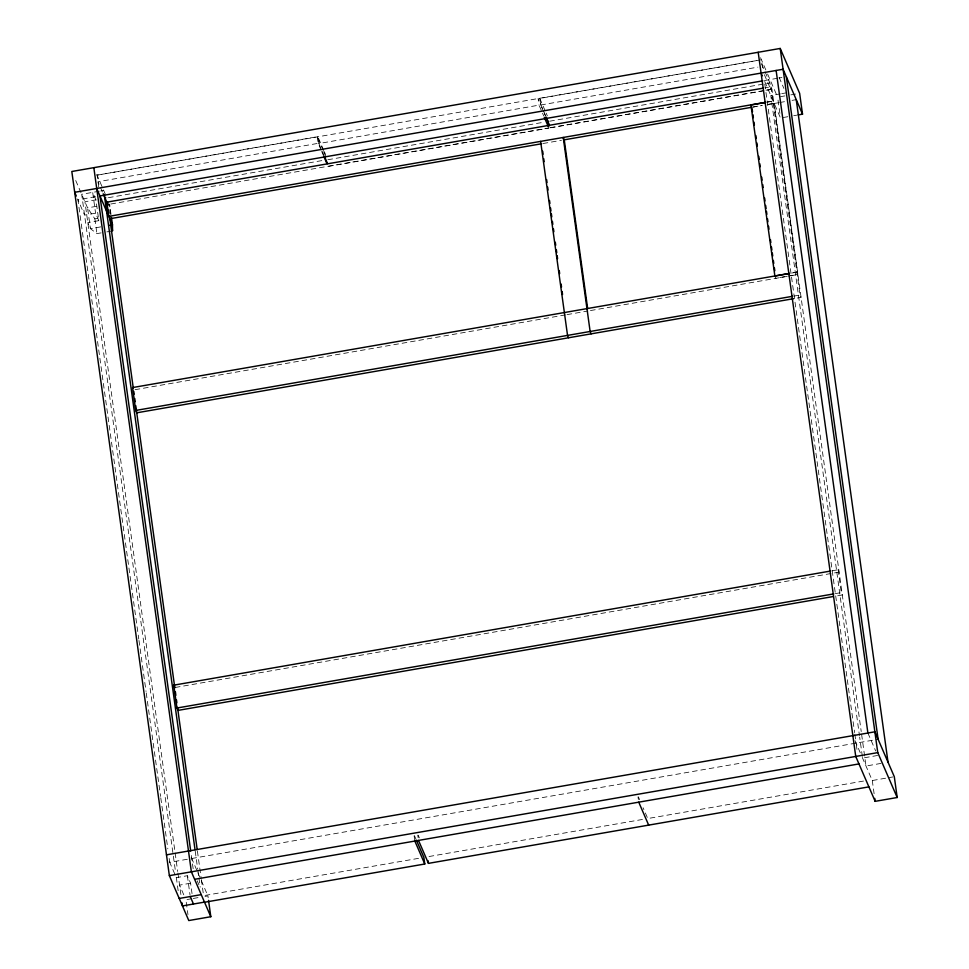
<?xml version="1.0" encoding="UTF-8"?>
<svg xmlns="http://www.w3.org/2000/svg" width="969" height="969" viewBox="0 0 969 969"><rect width="100%" height="100%" fill="white"/><g stroke="black" fill="none" stroke-linecap="round" stroke-linejoin="round"><path stroke-width="0.73" stroke-dasharray="4.84 3.63" d="M767.073 102.169L772.935 101.151L800.055 295.012L801.084 297.374L795.125 298.416M751.908 107.268L762.179 105.464M768.054 104.446L773.916 103.417L771.954 89.196L770.924 86.822L764.965 87.852M796.881 272.132L791.019 273.161L796.881 272.132L797.911 274.506L589.382 310.746M98.729 187.029L97.082 175.147L317.238 136.738L323.077 150.243M97.082 175.147L761.428 59.763L762.664 68.678M543.609 111.701L540.714 105.003L539.794 98.414L756.983 60.526M321.078 150.086L318.147 143.339L97.99 181.736L102.629 192.456M323.755 150.352L317.953 136.944L318.874 143.533L539.03 105.136L541.95 111.883M540.714 105.003L757.903 67.127M99.298 191.22L81.687 194.285L175.486 871.482M100.764 190.966L103.707 190.457M95.556 196.719L77.932 199.784L138.773 638.983M777.526 78.271L764.311 80.572L854.634 732.625M778.991 78.017L781.935 77.508M101.164 232.875L96.9 233.626L90.444 228.672L87.804 222.579L98.814 220.666L95.931 199.856L84.921 201.758L177.69 871.47M108.431 197.676L322.701 160.466M327.825 159.74L543.585 122.264M549.665 121.21L769.895 82.959L770.803 89.548L550.574 127.799M96.367 206.336L87.561 207.863L75.291 179.531M110.829 204.011L548.599 127.981M550.089 127.726L764.505 90.48M765.994 90.226L771.954 89.196M328.733 166.329L548.963 128.078M780.36 93.872L770.791 95.531L859.455 735.592M781.729 93.63L785.835 92.927M98.814 220.666L95.58 213.18L84.569 215.094L77.605 198.996M780.554 96.658L784.963 95.895M790.837 94.877L796.712 93.86M100.715 226.891L90.444 228.672L87.561 207.863L94.853 218.849L99.117 218.098M766.951 102.072L772.899 101.042L773.916 103.417L797.862 274.409L775.854 278.26L774.873 275.995M543.064 143.509L561.426 140.311M753.107 107.026L762.022 105.476M767.969 104.446L773.916 103.417M778.325 102.762L774.219 103.465L861.223 731.534M779.694 102.52L786.537 101.333M792.061 100.376L796.239 99.65M106.856 231.894L111.12 231.155M787.845 116.704L780.505 117.988L764.02 79.894M793.72 115.686L796.651 115.178M135.066 389.683L565.545 314.877M567.035 314.622L587.892 311.001M794.096 296.042L800.055 295.012M832.153 570.777L838.112 569.736L839.142 572.11L174.808 687.542M835.314 593.634L841.274 592.604L842.303 594.966L836.344 596.008M187.332 859.261L169.708 862.325L168.885 856.33M191.741 858.498L878.108 739.286M877.611 755.469L862.567 758.085L859.66 737.094M192.032 893.612L190.59 883.207L187.356 875.722L176.346 877.635L169.381 861.55M190.59 883.207L179.58 885.121L184.183 895.756M881.051 763.402L865.995 766.019L861.429 733.036M205.125 895.404L420.885 857.94M429.025 856.523L643.295 819.314M863.524 781.062L647.764 818.539L643.089 807.734M191.777 898.711L185.903 899.741L187.962 914.603M193.243 898.457L199.117 897.439M204.992 896.422L207.923 895.913L208.335 898.881M862.265 757.395L872.282 780.529L892.837 776.956M779.112 77.375L783.897 88.433M760.544 57.716L767.024 72.687M767.605 74.044L777.622 97.166M761.719 64.063L769.895 82.959M764.384 74.698L770.803 89.548M867.897 733.024L875.673 750.975M855.009 740.619L861.683 756.038M539.794 98.414L545.595 111.823M546.177 113.167L547.34 115.844M545.717 116.086L538.122 98.547L539.03 105.136M544.19 113.046L545.353 115.735M542.531 113.228L543.706 115.929M638.414 796.93L639.588 799.631M324.336 151.697L325.499 154.374M323.67 151.588L326.589 158.335M318.874 143.533L321.769 150.231M322.35 151.576L324.094 155.597M321.66 151.43L323.404 155.488M418.184 835.181L419.359 837.882M414.514 835.823L416.27 839.869M96.755 174.396L106.941 197.942M95.931 199.856L92.697 192.371L95.58 213.18M191.438 857.819L197.325 871.422M197.918 872.778L207.923 895.913M197.216 880.821L198.96 884.867M778.034 100.146L780.093 115.008M872.282 780.529L874.135 793.914M838.112 569.736L841.274 592.604M770.924 86.822L772.899 101.042M854.84 734.127L856.087 743.114M856.293 744.604L857.117 750.551M638.014 796.906L638.377 799.546M417.784 835.157L418.148 837.785M317.238 136.738L318.147 143.339M414.114 835.787L414.659 839.748M111.023 214.44L109.582 204.035L109.885 208.069M197.422 851.17L201.164 878.132M201.37 879.634L203.236 893.115M195.229 851.182L197.712 869.157M197.93 870.659L198.754 876.642M198.96 878.144L200.208 887.132M191.317 855.506L193.388 870.392M187.356 875.722L190.033 895.053M94.853 218.849L96.9 233.626M177.896 872.972L181.227 897.015M176.322 877.478L178.199 891.02M138.979 640.473L146.04 691.442M146.246 692.944L160.575 796.373M160.781 797.862L167.843 848.832M109.981 209.413L110.393 214.779"/><path stroke-width="1.45" d="M765.595 102.435L750.927 105.003L774.873 275.995L789.553 273.428L132.559 387.564L135.721 410.444L136.75 412.806L793.635 298.67M798.117 114.923L802.526 114.16L799.643 93.351L780.215 48.45L71.815 171.489L169.357 875.649L188.785 920.55L210.806 916.722L208.541 900.371M762.821 80.827L99.964 195.956L190.699 851M763.475 88.118L106.832 202.158L108.794 216.378L765.462 102.339M109.824 218.752L541.647 143.751M751.617 107.293L564.249 139.827L587.638 308.457M109.521 225.365L112.465 224.844L111.435 217.419M135.721 410.444L792.606 296.296M833.364 596.516L177.969 710.398L176.939 708.024L173.778 685.168L830.663 571.032M176.939 708.024L833.824 593.888M166.474 854.84L874.874 731.813L894.302 776.702L897.185 797.511L875.164 801.339L855.736 756.45L758.194 52.278M169.357 875.649L877.757 752.622L897.185 797.511M194.624 879.307L858.97 763.923M179.229 898.457L201.249 894.629M204.483 902.115L182.463 905.93L182.051 902.938M204.544 902.26L424.773 864.009L423.865 857.42L416.852 841.225M418.511 840.426L428.443 863.367L868.902 786.876M564.249 139.815L563.231 137.453L590.133 331.471L591.151 333.833M568.561 337.757L567.543 335.407L540.629 141.377M173.778 685.168L174.808 687.542M802.526 114.16L783.097 69.259L74.698 192.298L76.321 196.041M761.077 73.087L762.252 75.812M546.298 117.443L548.054 121.488L548.781 126.757M545.935 117.067L549.411 125.122M544.287 117.285L548.381 126.733M638.741 802.175L648.673 825.128M324.676 156.942L327.57 163.652M323.997 156.833L326.916 163.579M414.841 841.068L424.773 864.009M103.211 193.8L107.85 204.532M96.718 188.47L112.465 224.844L112.537 230.901L111.919 226.467M210.806 916.722L191.377 871.834L93.836 167.661M190.239 896.543L193.473 904.016M752.114 108.758L752.525 111.726M752.949 114.705L753.361 117.673M753.979 122.13L754.403 125.11M755.856 135.515L756.28 138.494M756.898 142.952L757.322 145.931M758.775 156.336L759.187 159.304M759.817 163.773L760.229 166.741M761.695 177.145L762.106 180.125M762.736 184.582L763.148 187.562M764.602 197.967L765.025 200.946M765.643 205.404L766.067 208.371M766.479 211.351L766.891 214.319M767.521 218.788L767.933 221.756M768.562 226.213L768.974 229.193M770.44 239.597L770.852 242.577M771.481 247.034L771.893 250.014M772.305 252.982L772.729 255.961M773.347 260.419L773.771 263.386M774.388 267.856L774.812 270.823M796.239 99.65L888.016 762.191M786.331 76.745L878.108 739.286M780.215 48.45L877.757 752.622M776.121 70.471L867.897 733.024M874.753 798.371L875.164 801.339M542.688 151.212L543.1 154.204M543.718 158.674L544.142 161.666M546.625 179.568L547.037 182.547M547.655 187.029L548.066 190.009M549.52 200.462L549.932 203.442M550.549 207.923L550.961 210.903M551.373 213.895L551.797 216.874M552.415 221.356L552.827 224.336M553.444 228.817L553.868 231.797M555.31 242.25L555.721 245.23M556.351 249.711L556.763 252.691M557.175 255.671L557.587 258.662M559.246 270.593L559.658 273.585M561.112 284.026L561.523 287.018M562.141 291.487L562.553 294.479M428.08 860.738L428.443 863.367M110.902 219.079L111.314 222.034M107.559 202.436L107.983 205.428M108.637 210.212L109.037 213.059M109.436 215.905L133.298 388.218M133.783 391.367L134.17 394.226M134.764 398.513L135.163 401.699M135.757 405.66L174.808 687.857M175.401 691.83L175.849 695.354M176.467 699.848L176.879 702.84M177.509 707.334L197.216 849.668M104.325 194.951L195.023 849.68"/></g></svg>
